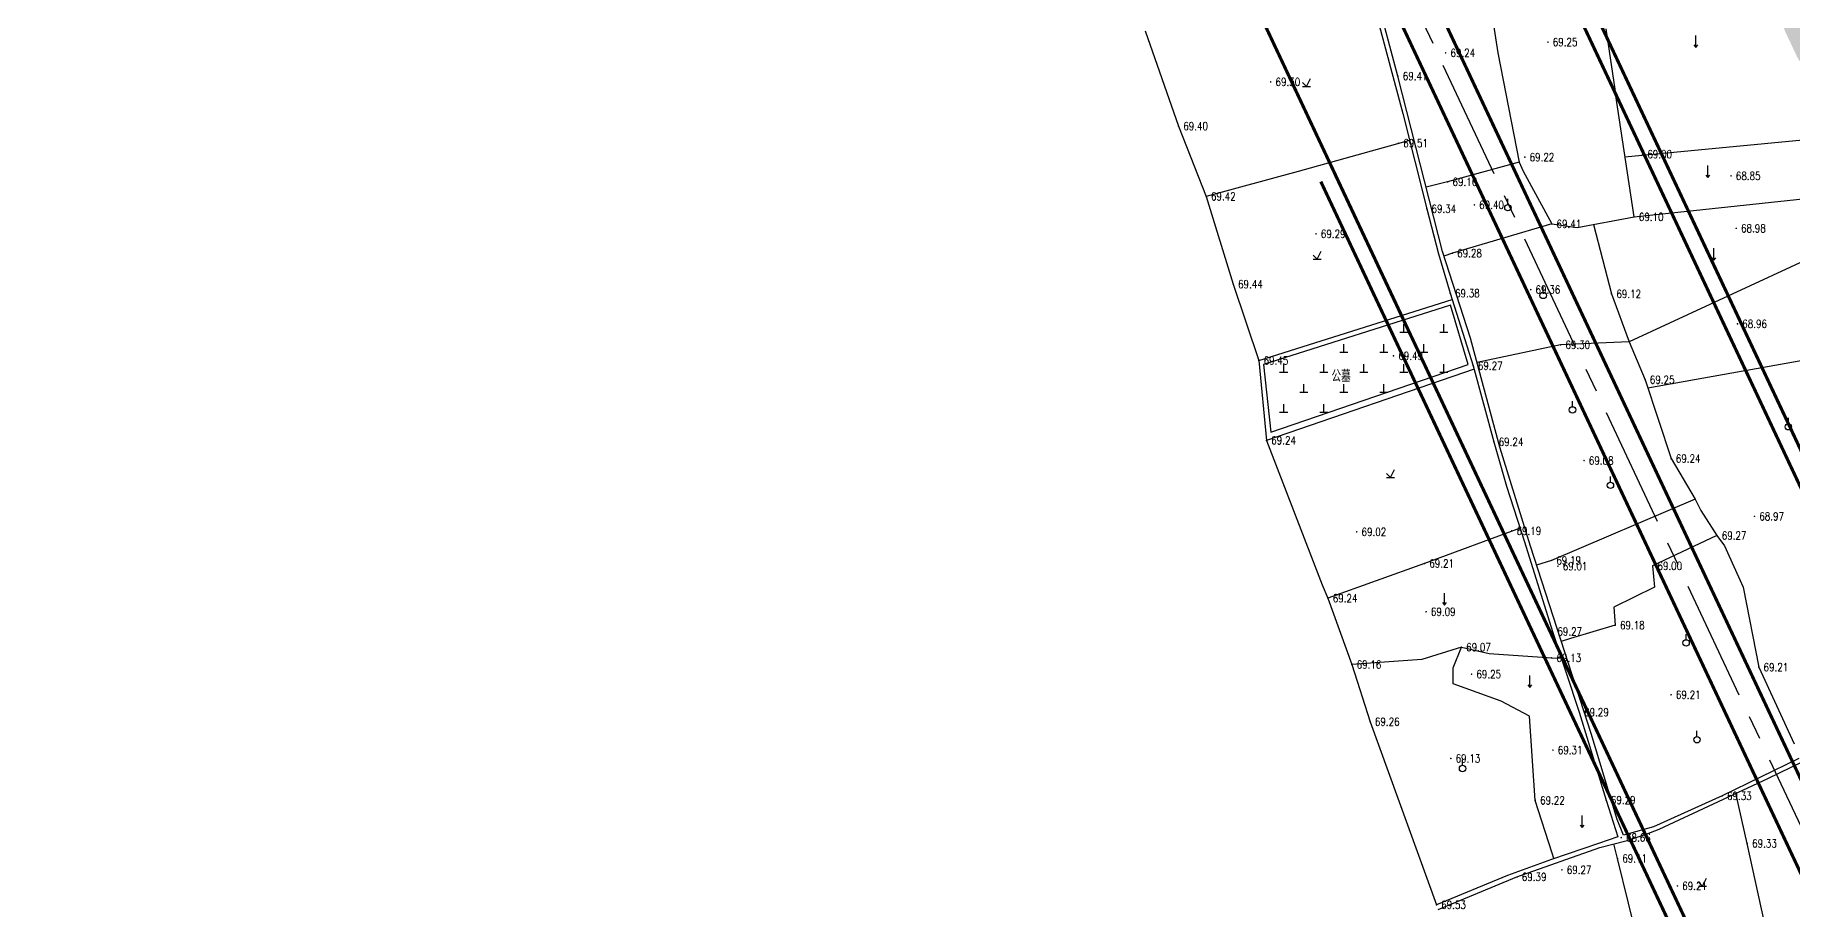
# Model space of a CAD drawing. Extents: x 10519 to 17598, y -625 to 2857.
# Drawn here: x 13034.7 to 13254.3, y 1949 to 2058.4 of the extents above; entities that cross this region are included whole.
import ezdxf
from ezdxf.enums import TextEntityAlignment as Align

# ---------------------------------------------------------------- set-up
doc = ezdxf.new("R2010")
doc.units = 0
doc.header["$MEASUREMENT"] = 0
doc.linetypes.add('CENTER', pattern=[2, 1.25, -0.25, 0.25, -0.25])
doc.linetypes.add('CENTERX2', pattern=[4, 2.5, -0.5, 0.5, -0.5])
doc.layers.get('0').update_dxf_attribs({"linetype": 'CONTINUOUS'})
for name, color, linetype in [('00000衢化东路中线', 1, 'CENTER'), ('00000道路边线', 2, 'CONTINUOUS'), ('0000原地形', 252, 'CONTINUOUS'), ('000道路名称', 6, 'CONTINUOUS'), ('GCD', 224, 'CONTINUOUS')]:
    doc.layers.add(name, color=color, linetype=linetype)
doc.styles.add('HZ', font='txt8.shx', dxfattribs={"width": 0.8, "bigfont": 'hz.shx'})
doc.styles.get("Standard").update_dxf_attribs({"font": 'txt8.shx', "width": 0.8, "bigfont": 'hz.shx'})
doc.linetypes.add('1161', pattern='A,0,[149,AAA.SHX,S=0.1,R=0,X=0,Y=0],-1.6', length=1.6)

# ---------------------------------------------------------------- blocks, each defined once
blk = doc.blocks.new('GC200')
at = {"linetype": 'Continuous', "const_width": 0.2, "flags": 128}
blk.add_lwpolyline([(-0.1, 0, 1), (0.1, 0, 1)], format="xyb", close=True, dxfattribs=at)
blk = doc.blocks.new('GC111')
for p, q in [((-1, 0), (1, 0)), ((0, 0), (0, 2))]:
    blk.add_line(p, q)

msp = doc.modelspace()

# ---------------------------------------------------------------- linework, layer by layer
at = {"layer": '00000衢化东路中线', "color": 6, "linetype": 'CENTERX2', "ltscale": 6}
msp.add_line((13159.57, 2163.23), (13293.33, 1878.52), dxfattribs=at)
at = {"layer": '00000道路边线', "const_width": 0.4}
for points in [[(13154.59, 2358.11), (13269.29, 2372.28), (13149.25, 2357.45, 0.40253), (13131.77, 2335.95, 0.089321), (13175.86, 2170.88), (13298.54, 1909.76, 0.45748), (13320.39, 1903.63), (13327.02, 1893.62), (13322.37, 1890.55, 0.381993), (13317.3, 1871.2), (13408.08, 1693.99, 0.447185), (13429.7, 1688.32)], [(13205.43, 2023.29), (13143.28, 2155.58, -0.087895), (13096.14, 2330.04, 0.424324), (13073.77, 2348.12), (12789.71, 2313.03)], [(13133.11, 2344.97, 0.093989), (13177.67, 2171.73), (13303.53, 1903.83)], [(13157.31, 2162.17, -0.087895), (13111.58, 2331.41, -1), (13116.56, 2331.86, 0.087895), (13161.83, 2164.29), (13284.51, 1903.16, -1), (13279.98, 1901.04), (13157.31, 2162.17)], [(13070.33, 1738.13), (13264.77, 1866.81, 0.372232), (13270.07, 1885.7), (13197.15, 2040.9)]]:
    msp.add_lwpolyline(points, format="xyb", dxfattribs=at)
at = {"layer": '00000道路边线'}
msp.add_lwpolyline([(13432.77, 1692.74, 0.4, 0.4, 0), (13428.6, 1689.98, 0.4, 0.4, -0.447185), (13409.86, 1694.9, 0.4, 0.4, 0), (13319.08, 1872.11, 0.4, 0.4, -0.381993), (13323.48, 1888.88, 0.4, 0.4, 0), (13329.79, 1893.05, 0.4, 0.4, 0), (13320.87, 1906.53, 0.4, 0.4, -0.50504), (13300.35, 1910.61, 0.4, 0.4, 0), (13177.67, 2171.73, 0.4, 0.4, -0.089321), (13133.76, 2336.11, 0.4, 0.4, -0.40253), (13149.49, 2355.46, 0.4, 0.4, 0), (13154.84, 2356.12, 0, 0, 0)], format="xyseb", dxfattribs=at)
at = {"layer": '00000道路边线', "const_width": 0.4}
msp.add_lwpolyline([(13195.34, 2040.05), (13271.44, 1878.08)], dxfattribs=at)
at = {"layer": '0000原地形', "linetype": 'Continuous'}
for p, q in [((13204.98, 2053.24), (13201.31, 2066.83)), ((13201.73, 2063.05, 69.37), (13205.6, 2048.58, 69.37)), ((13216.79, 2060.44, 69.08), (13217.45, 2056.14, 69.08)), ((13173.38, 2058.89, 69.36), (13177.56, 2046.98, 69.36)), ((13230.95, 2059.16, 69.08), (13232.2, 2050.76, 69.08)), ((13217.45, 2056.14, 69.08), (13220.14, 2042.46, 69.08)), ((13210.53, 2031.3), (13204.98, 2053.24)), ((13234.48, 2035.62, 69.08), (13232.2, 2050.76, 69.08)), ((13232.2, 2050.76, 69.08), (13232.2, 2050.76, 69.08)), ((13177.56, 2046.98, 69.36), (13181.02, 2038.2, 69.36)), ((13205.6, 2048.58, 69.37), (13208.57, 2036.65, 69.37)), ((13206.44, 2045.19, 69.51), (13192.5, 2041.3, 69.51)), ((13233.34, 2043.14, 69), (13259.51, 2045.66, 69)), ((13220.14, 2042.46, 69.08), (13211.19, 2040.01, 69.08)), ((13220.14, 2042.46, 69.08), (13220.63, 2041.37, 69.08)), ((13192.5, 2041.3, 69.51), (13181.02, 2038.2, 69.51)), ((13220.63, 2041.37, 69.08), (13224.19, 2034.75, 69.08)), ((13181.02, 2038.2, 69.36), (13184.4, 2027.22, 69.36)), ((13211.19, 2040.01, 69.08), (13208.5, 2039.33, 69.08)), ((13234.48, 2035.62, 69.08), (13259.39, 2038.29, 69.08)), ((13208.57, 2036.65, 69.37), (13210.04, 2031, 69.37)), ((13224.19, 2034.75, 69.08), (13211.78, 2031.09, 69.08)), ((13224.19, 2034.75, 69.08), (13227.38, 2034.29, 69.08)), ((13227.38, 2034.29, 69.08), (13234.48, 2035.62, 69.08)), ((13229.41, 2034.67, 69.16), (13231.67, 2026, 69.16)), ((13261.34, 2032.75), (13233.86, 2019.99)), ((13210.04, 2031, 69.37), (13211.51, 2026.08, 69.37)), ((13214.04, 2020.45), (13210.53, 2031.3)), ((13211.78, 2031.09, 69.08), (13210.71, 2030.74, 69.08)), ((13184.4, 2027.22, 69.36), (13187.6, 2017.67, 69.36)), ((13187.6, 2017.67, 69.36), (13211.76, 2025.29, 69.36)), ((13211.51, 2026.08, 69.37), (13214.37, 2017.02, 69.37)), ((13231.67, 2026, 69.16), (13233.86, 2019.99, 69.16)), ((13217.72, 2006.85), (13214.04, 2020.45)), ((13225.3, 2019.63, 69.16), (13214.86, 2017.42, 69.16)), ((13233.86, 2019.99, 69.16), (13225.3, 2019.63, 69.16)), ((13233.86, 2019.99, 69.16), (13235.85, 2015.28, 69.16)), ((13261.72, 2018.8, 69.07), (13236.19, 2014.22, 69.07)), ((13187.6, 2017.67, 69.36), (13188.55, 2007.69, 69.36)), ((13214.5, 2016.61, 69.26), (13188.55, 2007.69, 69.26)), ((13214.37, 2017.02, 69.37), (13216.96, 2007.51, 69.37)), ((13235.85, 2015.28, 69.16), (13239.1, 2005.41, 69.16)), ((13188.55, 2007.69, 69.36), (13195.5, 1989.62, 69.36)), ((13216.96, 2007.51, 69.37), (13218.53, 2001.96, 69.37)), ((13221.53, 1994.48), (13217.72, 2006.85)), ((13239.1, 2005.41, 69.16), (13242.1, 2000.32, 69.16)), ((13218.53, 2001.96, 69.37), (13220.8, 1994.99, 69.37)), ((13242.1, 2000.32, 69.16), (13224.17, 1992.68, 69.16)), ((13242.1, 2000.32, 69.16), (13242.82, 1998.94, 69.16)), ((13242.82, 1998.94, 69.16), (13244.84, 1995.79, 69.16)), ((13220.24, 1996.71, 69.19), (13208.3, 1992.3, 69.19)), ((13220.8, 1994.99, 69.37), (13224.3, 1983.8, 69.37)), ((13229.11, 1971.03), (13221.53, 1994.48)), ((13244.84, 1995.79, 69.16), (13236.8, 1991.99, 69.16)), ((13244.84, 1995.79, 69.16), (13245.79, 1994.5, 69.16)), ((13245.79, 1994.5, 69.16), (13248.12, 1989.35, 69.16)), ((13208.3, 1992.3, 69.19), (13196.23, 1987.95, 69.19)), ((13224.17, 1992.68, 69.16), (13222.31, 1992.08, 69.16)), ((13236.8, 1991.99, 69.16), (13237.04, 1989.34, 69.16)), ((13195.5, 1989.62, 69.36), (13196.23, 1987.95, 69.36)), ((13196.23, 1987.95, 69.36), (13199.22, 1979.66, 69.36)), ((13237.04, 1989.34, 69.16), (13231.96, 1986.83, 69.16)), ((13248.12, 1989.35, 69.16), (13250.06, 1979.33, 69.16)), ((13231.96, 1986.83, 69.16), (13232.12, 1984.57, 69.16)), ((13224.3, 1983.8, 69.37), (13227.64, 1973.7, 69.37)), ((13232.12, 1984.57, 69.16), (13226.52, 1982.9, 69.16)), ((13212.92, 1981.82, 69.25), (13207.95, 1980.29, 69.25)), ((13211.88, 1979.27, 69.37), (13212.9, 1981.83, 69.37)), ((13212.9, 1981.83, 69.37), (13216.37, 1981.04, 69.37)), ((13216.37, 1981.04, 69.37), (13224.19, 1980.49, 69.37)), ((13226.52, 1982.9, 69.16), (13225.39, 1982.54, 69.16)), ((13207.95, 1980.29, 69.25), (13199.22, 1979.66, 69.25)), ((13199.22, 1979.66, 69.36), (13201.5, 1972.51, 69.36)), ((13211.88, 1977.25, 69.37), (13211.88, 1979.27, 69.37)), ((13224.19, 1980.49, 69.37), (13225.4, 1980.47, 69.37)), ((13250.06, 1979.33, 69.16), (13254.48, 1969.75, 69.16)), ((13217.87, 1975.08, 69.37), (13211.88, 1977.25, 69.37)), ((13221.41, 1973.19, 69.37), (13217.87, 1975.08, 69.37)), ((13201.5, 1972.51, 69.36), (13209.79, 1949.62, 69.36)), ((13222.14, 1962.68, 69.37), (13221.41, 1973.19, 69.37)), ((13227.64, 1973.7, 69.37), (13230.99, 1962.72, 69.37)), ((13232.35, 1960.27), (13229.11, 1971.03)), ((13255.08, 1967.91), (13245.49, 1963.23)), ((13251.18, 1965.43, 69.54), (13255.57, 1967.53, 69.54)), ((13237.61, 1959.09, 69.54), (13251.18, 1965.43, 69.54)), ((13248.63, 1957.3, 69.54), (13247.21, 1963.58, 69.54)), ((13224.24, 1956.08, 69.37), (13222.14, 1962.68, 69.37)), ((13230.99, 1962.72, 69.37), (13232.45, 1958.11, 69.37)), ((13245.49, 1963.23), (13236.9, 1959.36)), ((13233.16, 1958.31), (13232.35, 1960.27)), ((13236.9, 1959.36), (13233.16, 1958.31)), ((13236, 1958.45, 69.54), (13237.61, 1959.09, 69.54)), ((13219.85, 1953.1, 69.54), (13230.22, 1956.8, 69.54)), ((13230.05, 1957.27, 69.37), (13224.15, 1955.3, 69.37)), ((13232.45, 1958.11, 69.37), (13230.05, 1957.27, 69.37)), ((13230.22, 1956.8, 69.54), (13233.61, 1957.67, 69.54)), ((13232.41, 1955.42, 69.54), (13231.94, 1957.24, 69.54)), ((13233.61, 1957.67, 69.54), (13236, 1958.45, 69.54)), ((13251.45, 1944.36, 69.54), (13248.63, 1957.3, 69.54)), ((13224.15, 1955.3, 69.37), (13218.65, 1953.27, 69.37)), ((13224.47, 1955.4, 69.37), (13224.24, 1956.08, 69.37)), ((13235.26, 1943.77, 69.54), (13232.41, 1955.42, 69.54)), ((13218.65, 1953.27, 69.37), (13209.79, 1949.62, 69.37)), ((13210.01, 1949.03, 69.54), (13219.85, 1953.1, 69.54))]:
    msp.add_line(p, q, dxfattribs=at)
at = {"layer": '0000原地形'}
for p, q in [((13242.18, 2056.83), (13242.18, 2058.33)), ((13241.93, 2057.13), (13242.18, 2056.83)), ((13242.18, 2056.83), (13242.43, 2057.13)), ((13193.04, 2052.43), (13193.54, 2051.93)), ((13193.04, 2051.93), (13194.04, 2051.93)), ((13193.54, 2051.93), (13194.04, 2052.93)), ((13243.45, 2040.84), (13243.7, 2040.54)), ((13243.7, 2040.54), (13243.7, 2042.04)), ((13243.7, 2040.54), (13243.95, 2040.84)), ((13218.72, 2037.18), (13218.72, 2037.88)), ((13244.45, 2030.21), (13244.45, 2031.71)), ((13194.38, 2030.86), (13194.88, 2030.36)), ((13194.38, 2030.36), (13195.38, 2030.36)), ((13194.88, 2030.36), (13195.38, 2031.36)), ((13244.2, 2030.51), (13244.45, 2030.21)), ((13244.45, 2030.21), (13244.7, 2030.51)), ((13223.12, 2026.21), (13223.12, 2026.91)), ((13226.79, 2011.9), (13226.79, 2012.6)), ((13253.76, 2009.79), (13253.76, 2010.49)), ((13203.53, 2003.53), (13204.03, 2003.03)), ((13203.53, 2003.03), (13204.53, 2003.03)), ((13204.03, 2003.03), (13204.53, 2004.03)), ((13231.53, 2002.47), (13231.53, 2003.17)), ((13210.8, 1987.1), (13210.8, 1988.6)), ((13210.55, 1987.4), (13210.8, 1987.1)), ((13210.8, 1987.1), (13211.05, 1987.4)), ((13240.98, 1982.77), (13240.98, 1983.47)), ((13221.2, 1977.11), (13221.45, 1976.81)), ((13221.45, 1976.81), (13221.45, 1978.31)), ((13221.45, 1976.81), (13221.7, 1977.11)), ((13242.34, 1970.66), (13242.34, 1971.36)), ((13213.05, 1967.06), (13213.05, 1967.76)), ((13227.73, 1959.58), (13227.98, 1959.28)), ((13227.98, 1959.28), (13227.98, 1960.78)), ((13227.98, 1959.28), (13228.23, 1959.58)), ((13242.52, 1952.45), (13243.02, 1951.95)), ((13243.02, 1951.95), (13243.52, 1952.95)), ((13242.52, 1951.95), (13243.52, 1951.95))]:
    msp.add_line(p, q, dxfattribs=at)
at = {"layer": '0000原地形', "linetype": '1161', "flags": 128}
msp.add_lwpolyline([(13211.53, 2024.59), (13188.2, 2017.17), (13189.08, 2008.7), (13213.74, 2017.19)], close=True, dxfattribs=at)
at = {"layer": '0000原地形'}
for centre in [(13218.72, 2036.78), (13223.12, 2025.81), (13226.79, 2011.5), (13253.76, 2009.39), (13231.53, 2002.07), (13240.98, 1982.37), (13242.34, 1970.26), (13213.05, 1966.66)]:
    msp.add_ellipse(centre, major_axis=(-0.283, 0.283), ratio=1, start_param=3.926991, end_param=10.210176, dxfattribs=at)

# ---------------------------------------------------------------- block references
at = {"layer": '0000原地形', "linetype": 'Continuous', "xscale": 0.5, "yscale": 0.5}
for p in [(13205.7, 2021.2), (13210.7, 2021.2), (13198.2, 2018.7), (13203.2, 2018.7), (13208.2, 2018.7), (13190.7, 2016.2), (13195.7, 2016.2), (13200.7, 2016.2), (13205.7, 2016.2), (13210.7, 2016.2), (13193.2, 2013.7), (13198.2, 2013.7), (13203.2, 2013.7), (13190.7, 2011.2), (13195.7, 2011.2)]:
    msp.add_blockref('GC111', p, dxfattribs=at)
at = {"layer": 'GCD', "linetype": 'Continuous'}
ref = msp.add_blockref('GC200', (13223.72, 2057.49), dxfattribs=dict(at, xscale=0.5, yscale=0.5, zscale=0.5))
ref.add_attrib('height', '69.25', dxfattribs={"linetype": 'Continuous', "height": 1, "style": 'HZ', "width": 0.8}).set_placement((13224.32, 2057.49), align=Align.MIDDLE_LEFT)
ref = msp.add_blockref('GC200', (13210.94, 2056.14), dxfattribs=dict(at, xscale=0.5, yscale=0.5, zscale=0.5))
ref.add_attrib('height', '69.24', dxfattribs={"linetype": 'Continuous', "height": 1, "style": 'HZ', "width": 0.8}).set_placement((13211.54, 2056.14), align=Align.MIDDLE_LEFT)
ref = msp.add_blockref('GC200', (13204.98, 2053.24, 69.41), dxfattribs=dict(at, xscale=0.5, yscale=0.5, zscale=0.5))
ref.add_attrib('height', '69.41', dxfattribs={"linetype": 'Continuous', "height": 1, "style": 'HZ', "width": 0.8}).set_placement((13205.58, 2053.24, 69.41), align=Align.MIDDLE_LEFT)
ref = msp.add_blockref('GC200', (13189.08, 2052.51), dxfattribs=dict(at, xscale=0.5, yscale=0.5, zscale=0.5))
ref.add_attrib('height', '69.30', dxfattribs={"linetype": 'Continuous', "height": 1, "style": 'HZ', "width": 0.8}).set_placement((13189.68, 2052.51), align=Align.MIDDLE_LEFT)
ref = msp.add_blockref('GC200', (13177.56, 2046.98, 69.39), dxfattribs=dict(at, xscale=0.5, yscale=0.5, zscale=0.5))
ref.add_attrib('height', '69.40', dxfattribs={"linetype": 'Continuous', "height": 1, "style": 'HZ', "width": 0.8}).set_placement((13178.16, 2046.98, 69.39), align=Align.MIDDLE_LEFT)
ref = msp.add_blockref('GC200', (13205.04, 2044.84, 69.51), dxfattribs=dict(at, xscale=0.5, yscale=0.5, zscale=0.5))
ref.add_attrib('height', '69.51', dxfattribs={"linetype": 'Continuous', "height": 1, "style": 'HZ', "width": 0.8}).set_placement((13205.64, 2044.84, 69.51), align=Align.MIDDLE_LEFT)
ref = msp.add_blockref('GC200', (13220.83, 2043.1, 69.22), dxfattribs=dict(at, xscale=0.5, yscale=0.5, zscale=0.5))
ref.add_attrib('height', '69.22', dxfattribs={"linetype": 'Continuous', "height": 1, "style": 'HZ', "width": 0.8}).set_placement((13221.43, 2043.1, 69.22), align=Align.MIDDLE_LEFT)
ref = msp.add_blockref('GC200', (13235.54, 2043.47, 69), dxfattribs=dict(at, xscale=0.5, yscale=0.5, zscale=0.5))
ref.add_attrib('height', '69.00', dxfattribs={"linetype": 'Continuous', "height": 1, "style": 'HZ', "width": 0.8}).set_placement((13236.14, 2043.47, 69), align=Align.MIDDLE_LEFT)
ref = msp.add_blockref('GC200', (13211.19, 2040.01, 69.16), dxfattribs=dict(at, xscale=0.5, yscale=0.5, zscale=0.5))
ref.add_attrib('height', '69.16', dxfattribs={"linetype": 'Continuous', "height": 1, "style": 'HZ', "width": 0.8}).set_placement((13211.79, 2040.01, 69.16), align=Align.MIDDLE_LEFT)
ref = msp.add_blockref('GC200', (13246.6, 2040.76, 68.85), dxfattribs=dict(at, xscale=0.5, yscale=0.5, zscale=0.5))
ref.add_attrib('height', '68.85', dxfattribs={"linetype": 'Continuous', "height": 1, "style": 'HZ', "width": 0.8}).set_placement((13247.2, 2040.76, 68.85), align=Align.MIDDLE_LEFT)
ref = msp.add_blockref('GC200', (13181.02, 2038.2, 69.42), dxfattribs=dict(at, xscale=0.5, yscale=0.5, zscale=0.5))
ref.add_attrib('height', '69.42', dxfattribs={"linetype": 'Continuous', "height": 1, "style": 'HZ', "width": 0.8}).set_placement((13181.62, 2038.2, 69.42), align=Align.MIDDLE_LEFT)
ref = msp.add_blockref('GC200', (13208.57, 2036.65, 69.34), dxfattribs=dict(at, xscale=0.5, yscale=0.5, zscale=0.5))
ref.add_attrib('height', '69.34', dxfattribs={"linetype": 'Continuous', "height": 1, "style": 'HZ', "width": 0.8}).set_placement((13209.17, 2036.65, 69.34), align=Align.MIDDLE_LEFT)
ref = msp.add_blockref('GC200', (13214.53, 2037.13), dxfattribs=dict(at, xscale=0.5, yscale=0.5, zscale=0.5))
ref.add_attrib('height', '69.40', dxfattribs={"linetype": 'Continuous', "height": 1, "style": 'HZ', "width": 0.8}).set_placement((13215.13, 2037.13), align=Align.MIDDLE_LEFT)
ref = msp.add_blockref('GC200', (13234.48, 2035.62, 69.1), dxfattribs=dict(at, xscale=0.5, yscale=0.5, zscale=0.5))
ref.add_attrib('height', '69.10', dxfattribs={"linetype": 'Continuous', "height": 1, "style": 'HZ', "width": 0.8}).set_placement((13235.08, 2035.62, 69.1), align=Align.MIDDLE_LEFT)
ref = msp.add_blockref('GC200', (13194.75, 2033.51), dxfattribs=dict(at, xscale=0.5, yscale=0.5, zscale=0.5))
ref.add_attrib('height', '69.29', dxfattribs={"linetype": 'Continuous', "height": 1, "style": 'HZ', "width": 0.8}).set_placement((13195.35, 2033.51), align=Align.MIDDLE_LEFT)
ref = msp.add_blockref('GC200', (13224.19, 2034.75, 69.41), dxfattribs=dict(at, xscale=0.5, yscale=0.5, zscale=0.5))
ref.add_attrib('height', '69.41', dxfattribs={"linetype": 'Continuous', "height": 1, "style": 'HZ', "width": 0.8}).set_placement((13224.79, 2034.75, 69.41), align=Align.MIDDLE_LEFT)
ref = msp.add_blockref('GC200', (13247.25, 2034.2, 68.98), dxfattribs=dict(at, xscale=0.5, yscale=0.5, zscale=0.5))
ref.add_attrib('height', '68.98', dxfattribs={"linetype": 'Continuous', "height": 1, "style": 'HZ', "width": 0.8}).set_placement((13247.85, 2034.2, 68.98), align=Align.MIDDLE_LEFT)
ref = msp.add_blockref('GC200', (13211.78, 2031.09, 69.28), dxfattribs=dict(at, xscale=0.5, yscale=0.5, zscale=0.5))
ref.add_attrib('height', '69.28', dxfattribs={"linetype": 'Continuous', "height": 1, "style": 'HZ', "width": 0.8}).set_placement((13212.38, 2031.09, 69.28), align=Align.MIDDLE_LEFT)
ref = msp.add_blockref('GC200', (13184.4, 2027.22, 69.44), dxfattribs=dict(at, xscale=0.5, yscale=0.5, zscale=0.5))
ref.add_attrib('height', '69.44', dxfattribs={"linetype": 'Continuous', "height": 1, "style": 'HZ', "width": 0.8}).set_placement((13185, 2027.22, 69.44), align=Align.MIDDLE_LEFT)
ref = msp.add_blockref('GC200', (13221.57, 2026.54), dxfattribs=dict(at, xscale=0.5, yscale=0.5, zscale=0.5))
ref.add_attrib('height', '69.36', dxfattribs={"linetype": 'Continuous', "height": 1, "style": 'HZ', "width": 0.8}).set_placement((13222.17, 2026.54), align=Align.MIDDLE_LEFT)
ref = msp.add_blockref('GC200', (13211.51, 2026.08, 69.38), dxfattribs=dict(at, xscale=0.5, yscale=0.5, zscale=0.5))
ref.add_attrib('height', '69.38', dxfattribs={"linetype": 'Continuous', "height": 1, "style": 'HZ', "width": 0.8}).set_placement((13212.11, 2026.08, 69.38), align=Align.MIDDLE_LEFT)
ref = msp.add_blockref('GC200', (13231.67, 2026, 69.12), dxfattribs=dict(at, xscale=0.5, yscale=0.5, zscale=0.5))
ref.add_attrib('height', '69.12', dxfattribs={"linetype": 'Continuous', "height": 1, "style": 'HZ', "width": 0.8}).set_placement((13232.27, 2026, 69.12), align=Align.MIDDLE_LEFT)
ref = msp.add_blockref('GC200', (13247.4, 2022.26, 68.96), dxfattribs=dict(at, xscale=0.5, yscale=0.5, zscale=0.5))
ref.add_attrib('height', '68.96', dxfattribs={"linetype": 'Continuous', "height": 1, "style": 'HZ', "width": 0.8}).set_placement((13248, 2022.26, 68.96), align=Align.MIDDLE_LEFT)
ref = msp.add_blockref('GC200', (13204.43, 2018.26), dxfattribs=dict(at, xscale=0.5, yscale=0.5, zscale=0.5))
ref.add_attrib('height', '69.49', dxfattribs={"linetype": 'Continuous', "height": 1, "style": 'HZ', "width": 0.8}).set_placement((13205.03, 2018.26), align=Align.MIDDLE_LEFT)
ref = msp.add_blockref('GC200', (13225.3, 2019.63, 69.3), dxfattribs=dict(at, xscale=0.5, yscale=0.5, zscale=0.5))
ref.add_attrib('height', '69.30', dxfattribs={"linetype": 'Continuous', "height": 1, "style": 'HZ', "width": 0.8}).set_placement((13225.9, 2019.63, 69.3), align=Align.MIDDLE_LEFT)
ref = msp.add_blockref('GC200', (13187.6, 2017.67, 69.44), dxfattribs=dict(at, xscale=0.5, yscale=0.5, zscale=0.5))
ref.add_attrib('height', '69.45', dxfattribs={"linetype": 'Continuous', "height": 1, "style": 'HZ', "width": 0.8}).set_placement((13188.2, 2017.67, 69.44), align=Align.MIDDLE_LEFT)
ref = msp.add_blockref('GC200', (13214.37, 2017.02, 69.27), dxfattribs=dict(at, xscale=0.5, yscale=0.5, zscale=0.5))
ref.add_attrib('height', '69.27', dxfattribs={"linetype": 'Continuous', "height": 1, "style": 'HZ', "width": 0.8}).set_placement((13214.97, 2017.02, 69.27), align=Align.MIDDLE_LEFT)
ref = msp.add_blockref('GC200', (13235.85, 2015.28, 69.25), dxfattribs=dict(at, xscale=0.5, yscale=0.5, zscale=0.5))
ref.add_attrib('height', '69.25', dxfattribs={"linetype": 'Continuous', "height": 1, "style": 'HZ', "width": 0.8}).set_placement((13236.45, 2015.28, 69.25), align=Align.MIDDLE_LEFT)
ref = msp.add_blockref('GC200', (13188.55, 2007.69, 69.24), dxfattribs=dict(at, xscale=0.5, yscale=0.5, zscale=0.5))
ref.add_attrib('height', '69.24', dxfattribs={"linetype": 'Continuous', "height": 1, "style": 'HZ', "width": 0.8}).set_placement((13189.15, 2007.69, 69.24), align=Align.MIDDLE_LEFT)
ref = msp.add_blockref('GC200', (13216.96, 2007.51, 69.24), dxfattribs=dict(at, xscale=0.5, yscale=0.5, zscale=0.5))
ref.add_attrib('height', '69.24', dxfattribs={"linetype": 'Continuous', "height": 1, "style": 'HZ', "width": 0.8}).set_placement((13217.56, 2007.51, 69.24), align=Align.MIDDLE_LEFT)
ref = msp.add_blockref('GC200', (13228.23, 2005.17), dxfattribs=dict(at, xscale=0.5, yscale=0.5, zscale=0.5))
ref.add_attrib('height', '69.08', dxfattribs={"linetype": 'Continuous', "height": 1, "style": 'HZ', "width": 0.8}).set_placement((13228.83, 2005.17), align=Align.MIDDLE_LEFT)
ref = msp.add_blockref('GC200', (13239.1, 2005.41, 69.24), dxfattribs=dict(at, xscale=0.5, yscale=0.5, zscale=0.5))
ref.add_attrib('height', '69.24', dxfattribs={"linetype": 'Continuous', "height": 1, "style": 'HZ', "width": 0.8}).set_placement((13239.7, 2005.41, 69.24), align=Align.MIDDLE_LEFT)
ref = msp.add_blockref('GC200', (13249.53, 1998.19, 68.97), dxfattribs=dict(at, xscale=0.5, yscale=0.5, zscale=0.5))
ref.add_attrib('height', '68.97', dxfattribs={"linetype": 'Continuous', "height": 1, "style": 'HZ', "width": 0.8}).set_placement((13250.13, 1998.19, 68.97), align=Align.MIDDLE_LEFT)
ref = msp.add_blockref('GC200', (13199.83, 1996.25, 69.02), dxfattribs=dict(at, xscale=0.5, yscale=0.5, zscale=0.5))
ref.add_attrib('height', '69.02', dxfattribs={"linetype": 'Continuous', "height": 1, "style": 'HZ', "width": 0.8}).set_placement((13200.43, 1996.25, 69.02), align=Align.MIDDLE_LEFT)
ref = msp.add_blockref('GC200', (13219.2, 1996.37, 69.19), dxfattribs=dict(at, xscale=0.5, yscale=0.5, zscale=0.5))
ref.add_attrib('height', '69.19', dxfattribs={"linetype": 'Continuous', "height": 1, "style": 'HZ', "width": 0.8}).set_placement((13219.8, 1996.37, 69.19), align=Align.MIDDLE_LEFT)
ref = msp.add_blockref('GC200', (13244.84, 1995.79, 69.27), dxfattribs=dict(at, xscale=0.5, yscale=0.5, zscale=0.5))
ref.add_attrib('height', '69.27', dxfattribs={"linetype": 'Continuous', "height": 1, "style": 'HZ', "width": 0.8}).set_placement((13245.44, 1995.79, 69.27), align=Align.MIDDLE_LEFT)
ref = msp.add_blockref('GC200', (13208.3, 1992.3, 69.21), dxfattribs=dict(at, xscale=0.5, yscale=0.5, zscale=0.5))
ref.add_attrib('height', '69.21', dxfattribs={"linetype": 'Continuous', "height": 1, "style": 'HZ', "width": 0.8}).set_placement((13208.9, 1992.3, 69.21), align=Align.MIDDLE_LEFT)
ref = msp.add_blockref('GC200', (13224.17, 1992.68, 69.19), dxfattribs=dict(at, xscale=0.5, yscale=0.5, zscale=0.5))
ref.add_attrib('height', '69.19', dxfattribs={"linetype": 'Continuous', "height": 1, "style": 'HZ', "width": 0.8}).set_placement((13224.77, 1992.68, 69.19), align=Align.MIDDLE_LEFT)
ref = msp.add_blockref('GC200', (13224.97, 1991.96, 69.01), dxfattribs=dict(at, xscale=0.5, yscale=0.5, zscale=0.5))
ref.add_attrib('height', '69.01', dxfattribs={"linetype": 'Continuous', "height": 1, "style": 'HZ', "width": 0.8}).set_placement((13225.57, 1991.96, 69.01), align=Align.MIDDLE_LEFT)
ref = msp.add_blockref('GC200', (13236.8, 1991.99, 69), dxfattribs=dict(at, xscale=0.5, yscale=0.5, zscale=0.5))
ref.add_attrib('height', '69.00', dxfattribs={"linetype": 'Continuous', "height": 1, "style": 'HZ', "width": 0.8}).set_placement((13237.4, 1991.99, 69), align=Align.MIDDLE_LEFT)
ref = msp.add_blockref('GC200', (13196.23, 1987.95, 69.23), dxfattribs=dict(at, xscale=0.5, yscale=0.5, zscale=0.5))
ref.add_attrib('height', '69.24', dxfattribs={"linetype": 'Continuous', "height": 1, "style": 'HZ', "width": 0.8}).set_placement((13196.83, 1987.95, 69.23), align=Align.MIDDLE_LEFT)
ref = msp.add_blockref('GC200', (13208.5, 1986.26), dxfattribs=dict(at, xscale=0.5, yscale=0.5, zscale=0.5))
ref.add_attrib('height', '69.09', dxfattribs={"linetype": 'Continuous', "height": 1, "style": 'HZ', "width": 0.8}).set_placement((13209.1, 1986.26), align=Align.MIDDLE_LEFT)
ref = msp.add_blockref('GC200', (13224.3, 1983.8, 69.27), dxfattribs=dict(at, xscale=0.5, yscale=0.5, zscale=0.5))
ref.add_attrib('height', '69.27', dxfattribs={"linetype": 'Continuous', "height": 1, "style": 'HZ', "width": 0.8}).set_placement((13224.9, 1983.8, 69.27), align=Align.MIDDLE_LEFT)
ref = msp.add_blockref('GC200', (13232.12, 1984.57, 69.18), dxfattribs=dict(at, xscale=0.5, yscale=0.5, zscale=0.5))
ref.add_attrib('height', '69.18', dxfattribs={"linetype": 'Continuous', "height": 1, "style": 'HZ', "width": 0.8}).set_placement((13232.72, 1984.57, 69.18), align=Align.MIDDLE_LEFT)
ref = msp.add_blockref('GC200', (13212.9, 1981.83, 69.07), dxfattribs=dict(at, xscale=0.5, yscale=0.5, zscale=0.5))
ref.add_attrib('height', '69.07', dxfattribs={"linetype": 'Continuous', "height": 1, "style": 'HZ', "width": 0.8}).set_placement((13213.5, 1981.83, 69.07), align=Align.MIDDLE_LEFT)
ref = msp.add_blockref('GC200', (13224.19, 1980.49, 69.13), dxfattribs=dict(at, xscale=0.5, yscale=0.5, zscale=0.5))
ref.add_attrib('height', '69.13', dxfattribs={"linetype": 'Continuous', "height": 1, "style": 'HZ', "width": 0.8}).set_placement((13224.79, 1980.49, 69.13), align=Align.MIDDLE_LEFT)
ref = msp.add_blockref('GC200', (13199.22, 1979.66, 69.16), dxfattribs=dict(at, xscale=0.5, yscale=0.5, zscale=0.5))
ref.add_attrib('height', '69.16', dxfattribs={"linetype": 'Continuous', "height": 1, "style": 'HZ', "width": 0.8}).set_placement((13199.82, 1979.66, 69.16), align=Align.MIDDLE_LEFT)
ref = msp.add_blockref('GC200', (13214.18, 1978.45, 69.25), dxfattribs=dict(at, xscale=0.5, yscale=0.5, zscale=0.5))
ref.add_attrib('height', '69.25', dxfattribs={"linetype": 'Continuous', "height": 1, "style": 'HZ', "width": 0.8}).set_placement((13214.78, 1978.45, 69.25), align=Align.MIDDLE_LEFT)
ref = msp.add_blockref('GC200', (13250.06, 1979.33, 69.2), dxfattribs=dict(at, xscale=0.5, yscale=0.5, zscale=0.5))
ref.add_attrib('height', '69.21', dxfattribs={"linetype": 'Continuous', "height": 1, "style": 'HZ', "width": 0.8}).set_placement((13250.66, 1979.33, 69.2), align=Align.MIDDLE_LEFT)
ref = msp.add_blockref('GC200', (13239.11, 1975.88), dxfattribs=dict(at, xscale=0.5, yscale=0.5, zscale=0.5))
ref.add_attrib('height', '69.21', dxfattribs={"linetype": 'Continuous', "height": 1, "style": 'HZ', "width": 0.8}).set_placement((13239.71, 1975.88), align=Align.MIDDLE_LEFT)
ref = msp.add_blockref('GC200', (13201.5, 1972.51, 69.26), dxfattribs=dict(at, xscale=0.5, yscale=0.5, zscale=0.5))
ref.add_attrib('height', '69.26', dxfattribs={"linetype": 'Continuous', "height": 1, "style": 'HZ', "width": 0.8}).set_placement((13202.1, 1972.51, 69.26), align=Align.MIDDLE_LEFT)
ref = msp.add_blockref('GC200', (13227.64, 1973.7, 69.29), dxfattribs=dict(at, xscale=0.5, yscale=0.5, zscale=0.5))
ref.add_attrib('height', '69.29', dxfattribs={"linetype": 'Continuous', "height": 1, "style": 'HZ', "width": 0.8}).set_placement((13228.24, 1973.7, 69.29), align=Align.MIDDLE_LEFT)
ref = msp.add_blockref('GC200', (13211.59, 1967.92), dxfattribs=dict(at, xscale=0.5, yscale=0.5, zscale=0.5))
ref.add_attrib('height', '69.13', dxfattribs={"linetype": 'Continuous', "height": 1, "style": 'HZ', "width": 0.8}).set_placement((13212.19, 1967.92), align=Align.MIDDLE_LEFT)
ref = msp.add_blockref('GC200', (13224.35, 1968.96), dxfattribs=dict(at, xscale=0.5, yscale=0.5, zscale=0.5))
ref.add_attrib('height', '69.31', dxfattribs={"linetype": 'Continuous', "height": 1, "style": 'HZ', "width": 0.8}).set_placement((13224.95, 1968.96), align=Align.MIDDLE_LEFT)
ref = msp.add_blockref('GC200', (13245.49, 1963.23, 69.33), dxfattribs=dict(at, xscale=0.5, yscale=0.5, zscale=0.5))
ref.add_attrib('height', '69.33', dxfattribs={"linetype": 'Continuous', "height": 1, "style": 'HZ', "width": 0.8}).set_placement((13246.09, 1963.23, 69.33), align=Align.MIDDLE_LEFT)
ref = msp.add_blockref('GC200', (13222.14, 1962.68, 69.22), dxfattribs=dict(at, xscale=0.5, yscale=0.5, zscale=0.5))
ref.add_attrib('height', '69.22', dxfattribs={"linetype": 'Continuous', "height": 1, "style": 'HZ', "width": 0.8}).set_placement((13222.74, 1962.68, 69.22), align=Align.MIDDLE_LEFT)
ref = msp.add_blockref('GC200', (13230.99, 1962.72, 69.29), dxfattribs=dict(at, xscale=0.5, yscale=0.5, zscale=0.5))
ref.add_attrib('height', '69.29', dxfattribs={"linetype": 'Continuous', "height": 1, "style": 'HZ', "width": 0.8}).set_placement((13231.59, 1962.72, 69.29), align=Align.MIDDLE_LEFT)
ref = msp.add_blockref('GC200', (13232.88, 1958.02, 68.66), dxfattribs=dict(at, xscale=0.5, yscale=0.5, zscale=0.5))
ref.add_attrib('height', '68.66', dxfattribs={"linetype": 'Continuous', "height": 1, "style": 'HZ', "width": 0.8}).set_placement((13233.48, 1958.02, 68.66), align=Align.MIDDLE_LEFT)
ref = msp.add_blockref('GC200', (13248.63, 1957.3, 69.33), dxfattribs=dict(at, xscale=0.5, yscale=0.5, zscale=0.5))
ref.add_attrib('height', '69.33', dxfattribs={"linetype": 'Continuous', "height": 1, "style": 'HZ', "width": 0.8}).set_placement((13249.23, 1957.3, 69.33), align=Align.MIDDLE_LEFT)
ref = msp.add_blockref('GC200', (13232.41, 1955.42, 69.11), dxfattribs=dict(at, xscale=0.5, yscale=0.5, zscale=0.5))
ref.add_attrib('height', '69.11', dxfattribs={"linetype": 'Continuous', "height": 1, "style": 'HZ', "width": 0.8}).set_placement((13233.01, 1955.42, 69.11), align=Align.MIDDLE_LEFT)
ref = msp.add_blockref('GC200', (13219.85, 1953.1, 69.39), dxfattribs=dict(at, xscale=0.5, yscale=0.5, zscale=0.5))
ref.add_attrib('height', '69.39', dxfattribs={"linetype": 'Continuous', "height": 1, "style": 'HZ', "width": 0.8}).set_placement((13220.45, 1953.1, 69.39), align=Align.MIDDLE_LEFT)
ref = msp.add_blockref('GC200', (13225.47, 1953.99, 69.27), dxfattribs=dict(at, xscale=0.5, yscale=0.5, zscale=0.5))
ref.add_attrib('height', '69.27', dxfattribs={"linetype": 'Continuous', "height": 1, "style": 'HZ', "width": 0.8}).set_placement((13226.07, 1953.99, 69.27), align=Align.MIDDLE_LEFT)
ref = msp.add_blockref('GC200', (13239.9, 1951.98), dxfattribs=dict(at, xscale=0.5, yscale=0.5, zscale=0.5))
ref.add_attrib('height', '69.21', dxfattribs={"linetype": 'Continuous', "height": 1, "style": 'HZ', "width": 0.8}).set_placement((13240.5, 1951.98), align=Align.MIDDLE_LEFT)
ref = msp.add_blockref('GC200', (13209.79, 1949.62, 69.53), dxfattribs=dict(at, xscale=0.5, yscale=0.5, zscale=0.5))
ref.add_attrib('height', '69.53', dxfattribs={"linetype": 'Continuous', "height": 1, "style": 'HZ', "width": 0.8}).set_placement((13210.39, 1949.62, 69.53), align=Align.MIDDLE_LEFT)

# ---------------------------------------------------------------- texts
at = {"layer": '0000原地形', "linetype": 'Continuous', "width": 0.8}
msp.add_text('公墓', height=1.5, dxfattribs=at).set_placement((13197.88, 2015.82), align=Align.MIDDLE)
at = {"layer": '000道路名称', "color": 0, "width": 0.8}
msp.add_text('衢   化   东   路', height=25, rotation=295.2648, dxfattribs=at).set_placement((13220.5, 2127.17))

doc.saveas('drawing.dxf')
